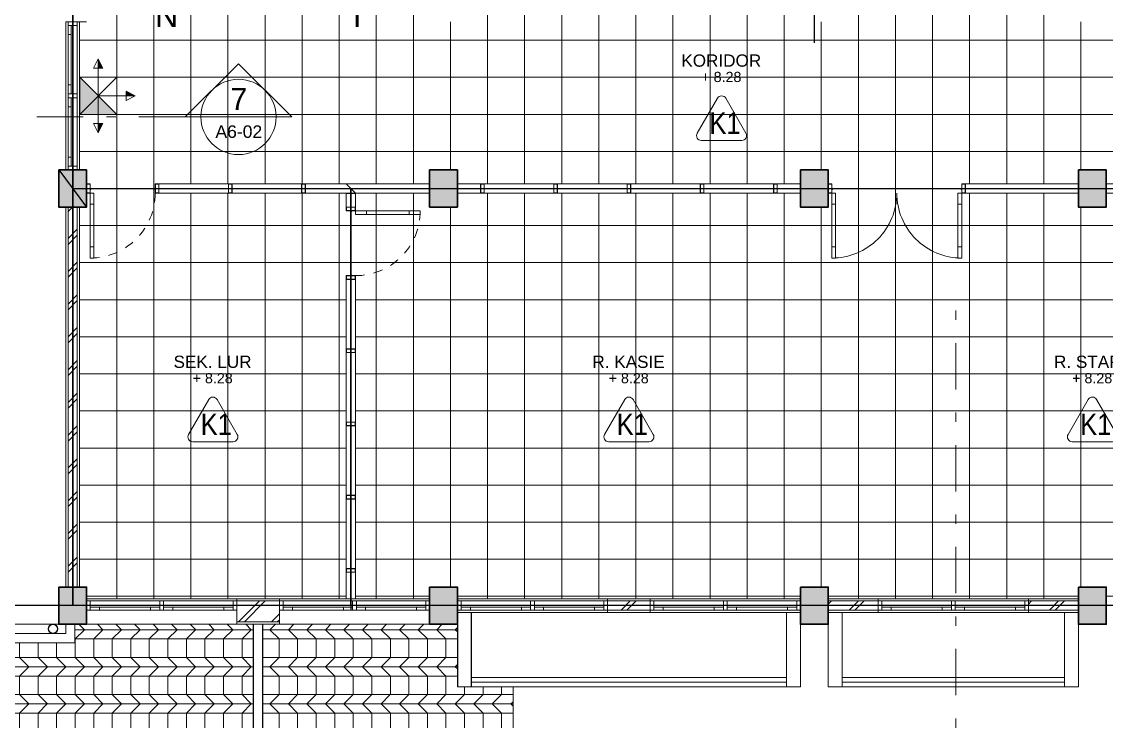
# Model space of a CAD drawing. Header units: millimetres. Extents: x -11 to 1625, y -267 to 180.
# Drawn here: x 1009.92 to 1021.62, y 72.94 to 80.48 of the extents above; entities that cross this region are included whole.
import ezdxf
from ezdxf.enums import TextEntityAlignment as Align

# ---------------------------------------------------------------- set-up
doc = ezdxf.new("R2010")
doc.units = ezdxf.units.MM
doc.linetypes.add('DASHDOT', pattern=[1, 0.5, -0.25, 0, -0.25])
doc.linetypes.add('HIDDEN', pattern=[0.375, 0.25, -0.125])
for name, color, linetype, lineweight in [('ars', 11, 'Continuous', 5), ('dinding', 5, 'Continuous', 15), ('keramik', 73, 'Continuous', 5), ('KOLOM', 1, 'Continuous', 30), ('kus', 63, 'Continuous', 15), ('lan', 7, 'Continuous', 15), ('not', 7, 'Continuous', 20), ('PARTISI', 190, 'Continuous', 9), ('SANITAIR', 4, 'Continuous', 5), ('sol kol', 8, 'Continuous', 0), ('START POINT', 8, 'Continuous', 9), ('TEXT KETERANGAN', 7, 'Continuous', 9)]:
    doc.layers.add(name, color=color, linetype=linetype, lineweight=lineweight)
doc.styles.add('ISO', font='arial.ttf', dxfattribs={"width": 0.85})
doc.styles.add('S', font='SIMPLEX', dxfattribs={"width": 1.1})
doc.styles.get("Standard").update_dxf_attribs({"font": 'ARIALUNI.TTF'})

# ---------------------------------------------------------------- blocks, each defined once
blk = doc.blocks.new('K1')
at = {"layer": 'KOLOM'}
blk.add_lwpolyline([(0.2, 0.15), (-0.2, 0.15), (-0.2, -0.15), (0.2, -0.15), (0.2, 0.15)], dxfattribs=at)
blk = doc.blocks.new('P 70')
at = {"linetype": 'HIDDEN', "ltscale": 0.3}
blk.add_lwpolyline([(-0.74, 0.1, -0.414214), (-0.04, 0.8, -1.303225)], format="xyb", dxfattribs=at)
for points in [[(-0.04, 0.8), (-0.08, 0.8), (-0.08, 0.68), (-0.04, 0.68)], [(-0.04, 0.68), (-0.08, 0.68), (-0.08, 0.22), (-0.04, 0.22)], [(-0.04, 0.1), (-0.08, 0.1), (-0.08, 0.22), (-0.04, 0.22)], [(-0.735, 0.06), (-0.74, 0.06), (-0.74, 0.061), (-0.74, 0.1), (-0.78, 0.1), (-0.78, 0), (-0.74, 0), (-0.74, 0.056), (-0.735, 0.058)], [(-0.742, 0.002), (-0.778, 0.002), (-0.778, 0.098), (-0.742, 0.098)], [(-0.045, 0.06), (-0.04, 0.06), (-0.04, 0.061), (-0.04, 0.1), (0, 0.1), (0, 0), (-0.04, 0), (-0.04, 0.056), (-0.045, 0.058)], [(-0.038, 0.002), (-0.002, 0.002), (-0.002, 0.098), (-0.038, 0.098)]]:
    blk.add_lwpolyline(points, close=True)
blk = doc.blocks.new('D3')
at = {"layer": 'ars'}
h = blk.add_hatch(dxfattribs=at)
h.set_pattern_fill('TEMBOK', color=256, scale=0.25)
h.set_pattern_definition([(45, (-0.5, 2.725), (-0.176777, 0.176777), []), (45, (-0.4375, 2.725), (-0.176777, 0.176777), [])])
h.paths.add_polyline_path([(-1.95, 3), (-1.95, 7.1), (-2.05, 7.1), (-2.05, 3)])
h = blk.add_hatch(dxfattribs=at)
h.set_pattern_fill('TEMBOK', color=256, scale=0.25)
h.set_pattern_definition([(45, (-4.51, 1.225), (-0.176777, 0.176777), []), (45, (-4.4475, 1.225), (-0.176777, 0.176777), [])])
h.paths.add_polyline_path([(0.23, 2.85), (-0.23, 2.85), (-0.23, 2.625), (0.23, 2.625)])
h = blk.add_hatch(dxfattribs=at)
h.set_pattern_fill('TEMBOK', color=256, scale=0.25)
h.set_pattern_definition([(45, (-0.51, 1.225), (-0.176777, 0.176777), []), (45, (-0.4475, 1.225), (-0.176777, 0.176777), [])])
h.paths.add_polyline_path([(4.23, 2.85), (3.77, 2.85), (3.77, 2.75), (4.23, 2.75)])
h = blk.add_hatch(dxfattribs=at)
h.set_pattern_fill('TEMBOK', color=256, scale=0.25)
h.set_pattern_definition([(45, (1.95, 1.225), (-0.176777, 0.176777), []), (45, (2.0125, 1.225), (-0.176777, 0.176777), [])])
h.paths.add_polyline_path([(6.69, 2.85), (6.15, 2.85), (6.15, 2.75), (6.69, 2.75)])
h = blk.add_hatch(dxfattribs=at)
h.set_pattern_fill('TEMBOK', color=256, scale=0.25)
h.set_pattern_definition([(45, (4.11, 1.225), (-0.176777, 0.176777), []), (45, (4.1725, 1.225), (-0.176777, 0.176777), [])])
h.paths.add_polyline_path([(8.85, 2.85), (8.31, 2.85), (8.31, 2.75), (8.85, 2.75)])
h = blk.add_hatch(dxfattribs=at)
h.set_pattern_fill('PLENTONG', color=256, scale=0.1, angle=270)
h.set_pattern_definition([(0, (-0.5, 2.825), (1e-16, 0.4), []), (0, (-0.5, 2.725), (1e-16, 0.4), []), (0, (-0.5, 2.625), (1e-16, 0.4), []), (315, (-0.5, 2.825), (0.2, -5e-17), [0.141421, -0.424264]), (45, (-0.5, 2.625), (-0.2, 5e-17), [0.141421, -0.424264]), (270, (-0.5, 2.625), (0.2, -4e-17), [0.2, -0.2])])
h.paths.add_polyline_path([(-0.05, 2.6), (-1.975, 2.6), (-1.975, 2.4), (-2.75, 2.4), (-2.75, 0), (-0.05, 0)])
h = blk.add_hatch(dxfattribs=at)
h.set_pattern_fill('PLENTONG', color=256, scale=0.1, angle=90)
h.set_pattern_definition([(180, (-0.5, 2.625), (-5e-17, -0.4), []), (180, (-0.5, 2.725), (-5e-17, -0.4), []), (180, (-0.5, 2.825), (-5e-17, -0.4), []), (135, (-0.5, 2.625), (-0.2, 2e-17), [0.141421, -0.424264]), (225, (-0.5, 2.825), (0.2, -2e-17), [0.141421, -0.424264]), (90, (-0.5, 2.825), (-0.2, 1e-17), [0.2, -0.2])])
h.paths.add_polyline_path([(2.15, 2.6), (0.05, 2.6), (0.05, 0), (2.75, 0), (2.75, 1.925), (2.15, 1.925)])
at = {"layer": 'sol kol'}
for points in [[(-2.15, 7.5), (-2.15, 7.1), (-1.85, 7.1), (-1.85, 7.5)], [(1.85, 7.5), (1.85, 7.1), (2.15, 7.1), (2.15, 7.5)], [(5.85, 7.5), (5.85, 7.1), (6.15, 7.1), (6.15, 7.5)], [(8.85, 7.5), (8.85, 7.1), (9.15, 7.1), (9.15, 7.5)], [(-2.15, 3), (-2.15, 2.6), (-1.85, 2.6), (-1.85, 3)], [(1.85, 3), (1.85, 2.6), (2.15, 2.6), (2.15, 3)], [(5.85, 3), (5.85, 2.6), (6.15, 2.6), (6.15, 3)], [(8.85, 3), (8.85, 2.6), (9.15, 2.6), (9.15, 3)]]:
    blk.add_hatch(color=256, dxfattribs=at).paths.add_polyline_path(points)
for p, q in [((2.3, 2.725), (2.3, 1.925)), ((-0.05, 0), (-0.05, 2.6)), ((0.05, 0), (0.05, 2.6)), ((2.15, 2.6), (2.15, 1.925))]:
    blk.add_line(p, q)
blk.add_lwpolyline([(-11, 13.8), (-2, 13.8), (-2, 2.8), (-11, 2.8)], close=True)
blk.add_circle((-2.212, 2.55), 0.05)
at = {"layer": 'ars'}
for points in [[(-1.95, 3), (-1.95, 7.1), (-2.05, 7.1), (-2.05, 3)], [(0.23, 2.85), (-0.23, 2.85), (-0.23, 2.625), (0.23, 2.625)], [(4.23, 2.85), (3.77, 2.85), (3.77, 2.75), (4.23, 2.75)], [(6.69, 2.85), (6.15, 2.85), (6.15, 2.75), (6.69, 2.75)], [(8.85, 2.85), (8.31, 2.85), (8.31, 2.75), (8.85, 2.75)]]:
    blk.add_lwpolyline(points, close=True, dxfattribs=at)
for points in [[(5.7, 2.025), (2.3, 2.025)], [(8.7, 2.025), (6.3, 2.025)], [(5.7, 1.975), (2.3, 1.975)], [(8.7, 1.975), (6.3, 1.975)]]:
    blk.add_lwpolyline(points, dxfattribs=at)
at = {"layer": 'Defpoints'}
for points in [[(2, 9.3), (2, 13.8), (-2, 13.8), (-2, 7.3), (12, 7.3), (12, 9.3), (2, 9.3)], [(6, 9.5), (6, 8.871)], [(-2.15, 7.5), (-1.85, 7.1)], [(0.95, 7.25), (1.05, 7.25), (0.95, 7.35)], [(1, 2.875), (1, 2.75)]]:
    blk.add_lwpolyline(points, dxfattribs=at)
for points in [[(-2, 13.8), (12, 13.8), (12, 2.8), (-2, 2.8)], [(1, 2.8), (-2, 2.8), (-2, 7.3), (1, 7.3)], [(12, 2.8), (1, 2.8), (1, 7.3), (12, 7.3)]]:
    blk.add_lwpolyline(points, close=True, dxfattribs=at)
at = {"layer": 'dinding'}
for p, q in [((-2.075, 2.6), (-2.075, 2.5)), ((-1.975, 2.6), (-1.975, 2.4)), ((-2.075, 2.5), (-11.3, 2.5)), ((-1.975, 2.4), (-11.4, 2.4))]:
    blk.add_line(p, q, dxfattribs=at)
for points in [[(-1.925, 3), (-1.925, 7.1), (-2.075, 7.1), (-2.075, 3)], [(0.23, 2.875), (-0.23, 2.875), (-0.23, 2.6), (0.23, 2.6)], [(4.23, 2.875), (3.77, 2.875), (3.77, 2.725), (4.23, 2.725)], [(6.69, 2.875), (6.15, 2.875), (6.15, 2.725), (6.69, 2.725)], [(8.85, 2.875), (8.31, 2.875), (8.31, 2.725), (8.85, 2.725)]]:
    blk.add_lwpolyline(points, close=True, dxfattribs=at)
at = {"layer": 'kus'}
for p, q in [((-2.05, 8.32), (-2.05, 9.06)), ((-2.015, 8.32), (-2.015, 9.06)), ((-1.95, 8.32), (-1.95, 9.06)), ((-2.015, 8.96), (-2.05, 8.96)), ((-2.015, 8.42), (-2.05, 8.42)), ((-2.05, 7.54), (-2.05, 8.28)), ((-2.015, 7.54), (-2.015, 8.28)), ((-1.95, 7.54), (-1.95, 8.28)), ((-2.015, 8.18), (-2.05, 8.18)), ((-2.015, 7.64), (-2.05, 7.64)), ((-1.07, 7.35), (-0.32, 7.35)), ((-0.28, 7.35), (0.47, 7.35)), ((2.44, 7.35), (3.19, 7.35)), ((3.23, 7.35), (3.98, 7.35)), ((4.02, 7.35), (4.77, 7.35)), ((4.81, 7.35), (5.56, 7.35)), ((-1.07, 7.25), (-0.32, 7.25)), ((-0.28, 7.25), (0.47, 7.25)), ((2.44, 7.25), (3.19, 7.25)), ((3.23, 7.25), (3.98, 7.25)), ((4.02, 7.25), (4.77, 7.25)), ((4.81, 7.25), (5.56, 7.25)), ((0.95, 6.32), (0.95, 5.57)), ((1.05, 6.32), (1.05, 5.57)), ((0.95, 5.53), (0.95, 4.78)), ((1.05, 5.53), (1.05, 4.78)), ((0.95, 4.74), (0.95, 3.99)), ((1.05, 4.74), (1.05, 3.99)), ((0.95, 3.95), (0.95, 3.2)), ((1.05, 3.95), (1.05, 3.2)), ((-1.06, 2.85), (-1.81, 2.85)), ((-0.27, 2.85), (-1.02, 2.85)), ((0.27, 2.85), (1.02, 2.85)), ((1.06, 2.85), (1.81, 2.85)), ((2.94, 2.85), (2.19, 2.85)), ((3.73, 2.85), (2.98, 2.85)), ((4.27, 2.85), (5.02, 2.85)), ((5.06, 2.85), (5.81, 2.85)), ((6.73, 2.85), (7.48, 2.85)), ((7.52, 2.85), (8.27, 2.85)), ((-1.06, 2.785), (-1.81, 2.785)), ((-1.06, 2.75), (-1.81, 2.75)), ((-1.71, 2.785), (-1.71, 2.75)), ((-1.16, 2.785), (-1.16, 2.75)), ((-0.27, 2.785), (-1.02, 2.785)), ((-0.27, 2.75), (-1.02, 2.75)), ((-0.92, 2.785), (-0.92, 2.75)), ((-0.37, 2.785), (-0.37, 2.75)), ((0.27, 2.785), (1.02, 2.785)), ((0.27, 2.75), (1.02, 2.75)), ((0.37, 2.785), (0.37, 2.75)), ((0.92, 2.785), (0.92, 2.75)), ((1.06, 2.785), (1.81, 2.785)), ((1.06, 2.75), (1.81, 2.75)), ((1.16, 2.785), (1.16, 2.75)), ((1.71, 2.785), (1.71, 2.75)), ((2.94, 2.785), (2.19, 2.785)), ((2.94, 2.75), (2.19, 2.75)), ((2.29, 2.785), (2.29, 2.75)), ((2.84, 2.785), (2.84, 2.75)), ((3.73, 2.785), (2.98, 2.785)), ((3.73, 2.75), (2.98, 2.75)), ((3.08, 2.785), (3.08, 2.75)), ((3.63, 2.785), (3.63, 2.75)), ((4.27, 2.785), (5.02, 2.785)), ((4.27, 2.75), (5.02, 2.75)), ((4.37, 2.785), (4.37, 2.75)), ((4.92, 2.785), (4.92, 2.75)), ((5.06, 2.785), (5.81, 2.785)), ((5.06, 2.75), (5.81, 2.75)), ((5.16, 2.785), (5.16, 2.75)), ((5.71, 2.785), (5.71, 2.75)), ((6.73, 2.785), (7.48, 2.785)), ((6.73, 2.75), (7.48, 2.75)), ((6.83, 2.785), (6.83, 2.75)), ((7.38, 2.785), (7.38, 2.75)), ((7.52, 2.785), (8.27, 2.785)), ((7.52, 2.75), (8.27, 2.75)), ((7.62, 2.785), (7.62, 2.75)), ((8.17, 2.785), (8.17, 2.75))]:
    blk.add_line(p, q, dxfattribs=at)
at = {"layer": 'kus', "linetype": 'HIDDEN'}
for p, q in [((-1.07, 7.3), (-0.32, 7.3)), ((-0.28, 7.3), (0.47, 7.3)), ((2.44, 7.3), (3.19, 7.3)), ((3.23, 7.3), (3.98, 7.3)), ((4.02, 7.3), (4.77, 7.3)), ((4.81, 7.3), (5.56, 7.3)), ((1, 6.32), (1, 5.57)), ((1, 5.53), (1, 4.78)), ((1, 4.74), (1, 3.99)), ((1, 3.95), (1, 3.2))]:
    blk.add_line(p, q, dxfattribs=at)
at = {"layer": 'kus'}
for points in [[(-2.05, 9.06), (-2.05, 9.1), (-1.95, 9.1), (-1.95, 9.06)], [(-2.05, 8.28), (-2.05, 8.32), (-1.95, 8.32), (-1.95, 8.28)], [(-2.05, 7.5), (-2.05, 7.54), (-1.95, 7.54), (-1.95, 7.5)], [(-0.28, 7.25), (-0.32, 7.25), (-0.32, 7.35), (-0.28, 7.35)], [(-0.282, 7.252), (-0.318, 7.252), (-0.318, 7.348), (-0.282, 7.348)], [(0.51, 7.25), (0.47, 7.25), (0.47, 7.35), (0.51, 7.35)], [(0.508, 7.252), (0.472, 7.252), (0.472, 7.348), (0.508, 7.348)], [(2.44, 7.25), (2.4, 7.25), (2.4, 7.35), (2.44, 7.35)], [(2.438, 7.252), (2.402, 7.252), (2.402, 7.348), (2.438, 7.348)], [(3.23, 7.25), (3.19, 7.25), (3.19, 7.35), (3.23, 7.35)], [(3.228, 7.252), (3.192, 7.252), (3.192, 7.348), (3.228, 7.348)], [(4.02, 7.25), (3.98, 7.25), (3.98, 7.35), (4.02, 7.35)], [(4.018, 7.252), (3.982, 7.252), (3.982, 7.348), (4.018, 7.348)], [(4.81, 7.25), (4.77, 7.25), (4.77, 7.35), (4.81, 7.35)], [(4.808, 7.252), (4.772, 7.252), (4.772, 7.348), (4.808, 7.348)], [(5.6, 7.25), (5.56, 7.25), (5.56, 7.35), (5.6, 7.35)], [(5.598, 7.252), (5.562, 7.252), (5.562, 7.348), (5.598, 7.348)], [(6.195, 7.29), (6.19, 7.29), (6.19, 7.289), (6.19, 7.25), (6.15, 7.25), (6.15, 7.35), (6.19, 7.35), (6.19, 7.294), (6.195, 7.292)], [(6.188, 7.348), (6.152, 7.348), (6.152, 7.252), (6.188, 7.252)], [(7.585, 7.29), (7.59, 7.29), (7.59, 7.289), (7.59, 7.25), (7.63, 7.25), (7.63, 7.35), (7.59, 7.35), (7.59, 7.294), (7.585, 7.292)], [(7.592, 7.348), (7.628, 7.348), (7.628, 7.252), (7.592, 7.252)], [(6.19, 7.25), (6.23, 7.25), (6.23, 7.13), (6.19, 7.13)], [(7.59, 7.25), (7.55, 7.25), (7.55, 7.13), (7.59, 7.13)], [(6.19, 6.67), (6.23, 6.67), (6.23, 7.13), (6.19, 7.13)], [(7.59, 6.67), (7.55, 6.67), (7.55, 7.13), (7.59, 7.13)], [(6.19, 6.55), (6.23, 6.55), (6.23, 6.67), (6.19, 6.67)], [(7.59, 6.55), (7.55, 6.55), (7.55, 6.67), (7.59, 6.67)], [(0.95, 5.53), (0.95, 5.57), (1.05, 5.57), (1.05, 5.53)], [(0.952, 5.532), (0.952, 5.568), (1.048, 5.568), (1.048, 5.532)], [(0.95, 4.74), (0.95, 4.78), (1.05, 4.78), (1.05, 4.74)], [(0.952, 4.742), (0.952, 4.778), (1.048, 4.778), (1.048, 4.742)], [(0.95, 3.95), (0.95, 3.99), (1.05, 3.99), (1.05, 3.95)], [(0.952, 3.952), (0.952, 3.988), (1.048, 3.988), (1.048, 3.952)], [(0.95, 3.16), (0.95, 3.2), (1.05, 3.2), (1.05, 3.16)], [(0.952, 3.162), (0.952, 3.198), (1.048, 3.198), (1.048, 3.162)], [(-1.81, 2.75), (-1.85, 2.75), (-1.85, 2.85), (-1.81, 2.85)], [(-1.02, 2.75), (-1.06, 2.75), (-1.06, 2.85), (-1.02, 2.85)], [(-0.23, 2.75), (-0.27, 2.75), (-0.27, 2.85), (-0.23, 2.85)], [(0.23, 2.75), (0.27, 2.75), (0.27, 2.85), (0.23, 2.85)], [(1.02, 2.75), (1.06, 2.75), (1.06, 2.85), (1.02, 2.85)], [(1.81, 2.75), (1.85, 2.75), (1.85, 2.85), (1.81, 2.85)], [(2.19, 2.75), (2.15, 2.75), (2.15, 2.85), (2.19, 2.85)], [(2.98, 2.75), (2.94, 2.75), (2.94, 2.85), (2.98, 2.85)], [(3.77, 2.75), (3.73, 2.75), (3.73, 2.85), (3.77, 2.85)], [(4.23, 2.75), (4.27, 2.75), (4.27, 2.85), (4.23, 2.85)], [(5.02, 2.75), (5.06, 2.75), (5.06, 2.85), (5.02, 2.85)], [(5.81, 2.75), (5.85, 2.75), (5.85, 2.85), (5.81, 2.85)], [(6.69, 2.75), (6.73, 2.75), (6.73, 2.85), (6.69, 2.85)], [(7.48, 2.75), (7.52, 2.75), (7.52, 2.85), (7.48, 2.85)], [(8.27, 2.75), (8.31, 2.75), (8.31, 2.85), (8.27, 2.85)]]:
    blk.add_lwpolyline(points, close=True, dxfattribs=at)
for points in [[(6.89, 7.25, -0.414214), (6.19, 6.55, -1.303225)], [(6.89, 7.25, 0.414214), (7.59, 6.55, 1.303225)]]:
    blk.add_lwpolyline(points, format="xyb", dxfattribs=at)
at = {"layer": 'lan'}
for p, q in [((5.7, 2.725), (5.7, 1.925)), ((6.3, 2.725), (6.3, 1.925)), ((8.7, 2.725), (8.7, 1.925)), ((5.85, 2.6), (5.85, 1.925)), ((6.15, 2.6), (6.15, 1.925)), ((8.85, 2.6), (8.85, 1.925)), ((2.75, 1.925), (2.75, 0))]:
    blk.add_line(p, q, dxfattribs=at)
for points in [[(-2.075, 7.5), (-2.075, 9.1), (-1.925, 9.1), (-1.925, 7.5)], [(-0.23, 2.6), (-1.85, 2.6), (-1.85, 2.875), (-0.23, 2.875)], [(0.23, 2.6), (1.85, 2.6), (1.85, 2.875), (0.23, 2.875)], [(3.77, 2.725), (2.15, 2.725), (2.15, 2.875), (3.77, 2.875)], [(4.23, 2.725), (5.85, 2.725), (5.85, 2.875), (4.23, 2.875)], [(6.69, 2.725), (8.31, 2.725), (8.31, 2.875), (6.69, 2.875)]]:
    blk.add_lwpolyline(points, close=True, dxfattribs=at)
for points in [[(5.85, 1.925), (2.15, 1.925)], [(8.85, 1.925), (6.15, 1.925)]]:
    blk.add_lwpolyline(points, dxfattribs=at)
at = {"layer": 'PARTISI'}
blk.add_lwpolyline([(-1.07, 7.35), (1.85, 7.35), (1.85, 7.25), (1.05, 7.25), (1.05, 7.1), (0.95, 7.1), (0.95, 7.25), (0.51, 7.25), (0.51, 7.35)], dxfattribs=at)
for points in [[(2.15, 7.35), (2.4, 7.35), (2.4, 7.25), (2.15, 7.25)], [(5.6, 7.35), (5.85, 7.35), (5.85, 7.25), (5.6, 7.25)], [(7.63, 7.35), (8.85, 7.35), (8.85, 7.25), (7.63, 7.25)], [(9.15, 7.35), (9.295, 7.35), (9.295, 7.25), (9.15, 7.25)], [(0.95, 3.16), (0.95, 2.875), (1.05, 2.875), (1.05, 3.16)]]:
    blk.add_lwpolyline(points, close=True, dxfattribs=at)
at = {"layer": 'SANITAIR'}
blk.add_lwpolyline([(-2, 2.6), (-11.2, 2.6), (-11.2, 14), (-2, 14)], dxfattribs=at)
at = {"layer": 'KOLOM', "rotation": 90}
for p in [(-2, 7.3), (2, 7.3), (6, 7.3), (9, 7.3), (-2, 2.8), (2, 2.8), (6, 2.8), (9, 2.8)]:
    blk.add_blockref('K1', p, dxfattribs=at)
at = {"layer": 'kus', "linetype": 'HIDDEN', "rotation": 180}
blk.add_blockref('P 70', (-1.85, 7.35), dxfattribs=at)
at = {"layer": 'kus', "linetype": 'HIDDEN', "xscale": -1, "rotation": 270.0000000000001}
blk.add_blockref('P 70', (0.95, 7.1), dxfattribs=at)
blk = doc.blocks.new('STARTGO')
at = {"layer": 'START POINT'}
for points in [[(282.675, 121.456), (282.725, 121.456), (282.725, 121.556)], [(282.425, 121.206), (282.425, 121.156), (282.325, 121.156)], [(283.025, 121.206), (283.025, 121.156), (283.125, 121.156)]]:
    blk.add_hatch(color=256, dxfattribs=at).paths.add_polyline_path(points)
h = blk.add_hatch(color=256, dxfattribs=at)
h.paths.add_polyline_path([(282.925, 120.956), (282.725, 121.156), (282.525, 120.956)])
h.paths.add_polyline_path([(282.925, 121.356), (282.725, 121.156), (282.925, 120.956)])
for p, q in [((282.725, 121.156), (282.725, 121.556)), ((282.925, 120.956), (282.525, 121.356)), ((282.525, 120.956), (282.925, 121.356)), ((282.725, 121.156), (282.325, 121.156)), ((282.725, 121.156), (283.125, 121.156))]:
    blk.add_line(p, q, dxfattribs=at)
for points in [[(282.775, 121.456), (282.675, 121.456), (282.725, 121.556), (282.775, 121.456)], [(282.425, 121.106), (282.425, 121.206), (282.325, 121.156), (282.425, 121.106)], [(283.025, 121.106), (283.025, 121.206), (283.125, 121.156), (283.025, 121.106)]]:
    blk.add_lwpolyline(points, dxfattribs=at)
blk.add_lwpolyline([(282.925, 120.956), (282.525, 120.956), (282.525, 121.356), (282.925, 121.356)], close=True, dxfattribs=at)
blk = doc.blocks.new('NOTASI RUANG')
at = {"layer": 'not'}
for height, p in [(0.26, (-0.011, 0.3)), (0.175, (-0.009, -0.017))]:
    blk.add_attdef('RUANG', text='', height=height, dxfattribs=at).set_placement(p, align=Align.MIDDLE_CENTER)
blk = doc.blocks.new('KR1')
at = {"layer": 'TEXT KETERANGAN', "color": 2}
blk.add_lwpolyline([(-0.087, 0.873), (-0.504, 0.15, 0.57735), (-0.418, 0), (0.418, 0, 0.57735), (0.504, 0.15), (0.087, 0.873, 0.57735)], format="xyb", close=True, dxfattribs=at)
at = {"layer": 'TEXT KETERANGAN', "color": 6, "style": 'ISO', "width": 0.85}
blk.add_text('K1', height=0.444, dxfattribs=at).set_placement((-0.252, 0.137))
blk = doc.blocks.new('Npa')
for p, q in [((-0.849, 0), (0, 0.849)), ((0.849, 0), (0, 0.849)), ((0.849, 0), (-0.849, 0))]:
    blk.add_line(p, q)
blk.add_circle((0, 0), 0.6)
at = {"color": 5, "style": 'S', "width": 0.75, "flags": 4}
blk.add_attdef('NO', text='', height=0.3, dxfattribs=at).set_placement((0.005, 0.113), align=Align.CENTER)
at = {"style": 'S', "width": 0.75, "flags": 4}
blk.add_attdef('NOLBR', text='', height=0.2, dxfattribs=at).set_placement((0.005, -0.334), align=Align.CENTER)

msp = doc.modelspace()

# ---------------------------------------------------------------- hatches: boundary and pattern name
at = {"layer": 'keramik'}
h = msp.add_hatch(dxfattribs=at)
h.set_pattern_fill('_USER', color=256, scale=0.4, style=0, double=1, pattern_type=0)
h.set_pattern_definition([(0, (1010.94856, 105.88503), (0, 0.4), []), (90, (1010.94856, 105.88503), (-0.4, 2e-17), [])])
h.paths.add_polyline_path([(1018.6235618, 78.884799), (1018.6235618, 78.734799), (1018.6635618, 78.734799), (1018.6635618, 78.678305), (1018.6684501, 78.6765462), (1018.6684501, 78.674799), (1018.6635618, 78.674799), (1018.6635618, 78.634799), (1018.6235618, 78.634799), (1018.6235618, 78.484799), (1018.3235618, 78.484799), (1018.3235618, 78.634799), (1014.6235618, 78.634799), (1014.6235618, 78.484799), (1014.3235618, 78.484799), (1014.3235618, 78.634799), (1013.5235618, 78.634799), (1013.5235618, 78.444799), (1013.4835618, 78.444799), (1013.4835618, 78.4399107), (1013.4818146, 78.4399107), (1013.4800558, 78.444799), (1013.4235618, 78.444799), (1013.4235618, 78.634799), (1011.3635618, 78.634799), (1011.3635618, 78.674799), (1011.3586735, 78.674799), (1011.3586735, 78.6765462), (1011.3635618, 78.678305), (1011.3635618, 78.734799), (1014.3235618, 78.734799), (1014.3235618, 78.884799), (1014.6235618, 78.884799), (1014.6235618, 78.734799), (1018.3235618, 78.734799), (1018.3235618, 78.884799)], flags=16)
edge = h.paths.add_edge_path()
edge.add_line((1010.5485618, 78.884799), (1010.5485618, 80.484799))
edge.add_line((1010.5485618, 80.484799), (1010.6235618, 80.484799))
edge.add_line((1010.6235618, 80.484799), (1010.6235618, 80.884799))
edge.add_line((1010.6235618, 80.884799), (1012.2985618, 80.884799))
edge.add_line((1012.2985618, 80.884799), (1012.2985618, 80.784799))
edge.add_line((1012.2985618, 80.784799), (1012.6485618, 80.784799))
edge.add_line((1012.6485618, 80.784799), (1012.6485618, 80.884799))
edge.add_line((1012.6485618, 80.884799), (1014.3235618, 80.884799))
edge.add_line((1014.3235618, 80.884799), (1014.3235618, 80.484799))
edge.add_line((1014.3235618, 80.484799), (1014.6235618, 80.484799))
edge.add_line((1014.6235618, 80.484799), (1014.6235618, 80.609799))
edge.add_line((1014.6235618, 80.609799), (1015.2185618, 80.609799))
edge.add_line((1015.2185618, 80.609799), (1015.2185618, 80.634799))
edge.add_line((1015.2185618, 80.634799), (1015.2585618, 80.634799))
edge.add_line((1015.2585618, 80.634799), (1015.2585618, 80.6912929))
edge.add_line((1015.2585618, 80.6912929), (1015.2634501, 80.6930517))
edge.add_line((1015.2634501, 80.6930517), (1015.2634501, 80.694799))
edge.add_line((1015.2634501, 80.694799), (1015.2585618, 80.694799))
edge.add_line((1015.2585618, 80.694799), (1015.2585618, 80.734799))
edge.add_line((1015.2585618, 80.734799), (1015.2185618, 80.734799))
edge.add_line((1015.2185618, 80.734799), (1015.2185618, 80.759799))
edge.add_line((1015.2185618, 80.759799), (1015.9985618, 80.759799))
edge.add_line((1015.9985618, 80.759799), (1015.9985618, 80.734799))
edge.add_line((1015.9985618, 80.734799), (1015.9585618, 80.734799))
edge.add_line((1015.9585618, 80.734799), (1015.9585618, 80.694799))
edge.add_line((1015.9585618, 80.694799), (1015.9536735, 80.694799))
edge.add_line((1015.9536735, 80.694799), (1015.9536735, 80.6930517))
edge.add_line((1015.9536735, 80.6930517), (1015.9585618, 80.6912929))
edge.add_line((1015.9585618, 80.6912929), (1015.9585618, 80.634799))
edge.add_line((1015.9585618, 80.634799), (1015.9985618, 80.634799))
edge.add_line((1015.9985618, 80.634799), (1015.9985618, 80.609799))
edge.add_line((1015.9985618, 80.609799), (1017.1485618, 80.609799))
edge.add_line((1017.1485618, 80.609799), (1017.1485618, 80.634799))
edge.add_line((1017.1485618, 80.634799), (1017.1885618, 80.634799))
edge.add_line((1017.1885618, 80.634799), (1017.1885618, 80.6912929))
edge.add_line((1017.1885618, 80.6912929), (1017.1934501, 80.6930517))
edge.add_line((1017.1934501, 80.6930517), (1017.1934501, 80.694799))
edge.add_line((1017.1934501, 80.694799), (1017.1885618, 80.694799))
edge.add_line((1017.1885618, 80.694799), (1017.1885618, 80.734799))
edge.add_line((1017.1885618, 80.734799), (1017.1485618, 80.734799))
edge.add_line((1017.1485618, 80.734799), (1017.1485618, 80.759799))
edge.add_line((1017.1485618, 80.759799), (1017.9285618, 80.759799))
edge.add_line((1017.9285618, 80.759799), (1017.9285618, 80.734799))
edge.add_line((1017.9285618, 80.734799), (1017.8885618, 80.734799))
edge.add_line((1017.8885618, 80.734799), (1017.8885618, 80.694799))
edge.add_line((1017.8885618, 80.694799), (1017.8836735, 80.694799))
edge.add_line((1017.8836735, 80.694799), (1017.8836735, 80.6930517))
edge.add_line((1017.8836735, 80.6930517), (1017.8885618, 80.6912929))
edge.add_line((1017.8885618, 80.6912929), (1017.8885618, 80.634799))
edge.add_line((1017.8885618, 80.634799), (1017.9285618, 80.634799))
edge.add_line((1017.9285618, 80.634799), (1017.9285618, 80.609799))
edge.add_line((1017.9285618, 80.609799), (1018.3235618, 80.609799))
edge.add_line((1018.3235618, 80.609799), (1018.3235618, 80.484799))
edge.add_line((1018.3235618, 80.484799), (1018.6235618, 80.484799))
edge.add_line((1018.6235618, 80.484799), (1018.6235618, 80.609799))
edge.add_line((1018.6235618, 80.609799), (1019.3985618, 80.609799))
edge.add_line((1019.3985618, 80.609799), (1019.3985618, 80.759799))
edge.add_line((1019.3985618, 80.759799), (1020.3985618, 80.759799))
edge.add_line((1020.3985618, 80.759799), (1020.3985618, 80.609799))
edge.add_line((1020.3985618, 80.609799), (1021.3235618, 80.609799))
edge.add_line((1021.3235618, 80.609799), (1021.3235618, 80.484799))
edge.add_line((1021.3235618, 80.484799), (1021.6235618, 80.484799))
edge.add_line((1021.6235618, 80.484799), (1021.6235618, 80.609799))
edge.add_line((1021.6235618, 80.609799), (1024.3235618, 80.609799))
edge.add_line((1024.3235618, 80.609799), (1024.3235618, 80.484799))
edge.add_line((1024.3235618, 80.484799), (1024.3985618, 80.484799))
edge.add_line((1024.3985618, 80.484799), (1024.3985618, 78.884799))
edge.add_line((1024.3985618, 78.884799), (1024.3235618, 78.884799))
edge.add_line((1024.3235618, 78.884799), (1024.3235618, 78.734799))
edge.add_line((1024.3235618, 78.734799), (1021.6235618, 78.734799))
edge.add_line((1021.6235618, 78.734799), (1021.6235618, 78.884799))
edge.add_line((1021.6235618, 78.884799), (1021.3235618, 78.884799))
edge.add_line((1021.3235618, 78.884799), (1021.3235618, 78.734799))
edge.add_line((1021.3235618, 78.734799), (1020.0635618, 78.734799))
edge.add_line((1020.0635618, 78.734799), (1020.0635618, 78.678305))
edge.add_line((1020.0635618, 78.678305), (1020.0586735, 78.6765462))
edge.add_line((1020.0586735, 78.6765462), (1020.0586735, 78.674799))
edge.add_line((1020.0586735, 78.674799), (1020.0635618, 78.674799))
edge.add_line((1020.0635618, 78.674799), (1020.0635618, 78.634799))
edge.add_line((1020.0635618, 78.634799), (1021.3235618, 78.634799))
edge.add_line((1021.3235618, 78.634799), (1021.3235618, 78.484799))
edge.add_line((1021.3235618, 78.484799), (1021.6235618, 78.484799))
edge.add_line((1021.6235618, 78.484799), (1021.6235618, 78.634799))
edge.add_line((1021.6235618, 78.634799), (1024.3235618, 78.634799))
edge.add_line((1024.3235618, 78.634799), (1024.3235618, 78.484799))
edge.add_line((1024.3235618, 78.484799), (1024.3985618, 78.484799))
edge.add_line((1024.3985618, 78.484799), (1024.3985618, 74.384799))
edge.add_line((1024.3985618, 74.384799), (1024.3235618, 74.384799))
edge.add_line((1024.3235618, 74.384799), (1024.3235618, 74.259799))
edge.add_line((1024.3235618, 74.259799), (1021.6235618, 74.259799))
edge.add_line((1021.6235618, 74.259799), (1021.6235618, 74.384799))
edge.add_line((1021.6235618, 74.384799), (1021.3235618, 74.384799))
edge.add_line((1021.3235618, 74.384799), (1021.3235618, 74.259799))
edge.add_line((1021.3235618, 74.259799), (1018.6235618, 74.259799))
edge.add_line((1018.6235618, 74.259799), (1018.6235618, 74.384799))
edge.add_line((1018.6235618, 74.384799), (1018.3235618, 74.384799))
edge.add_line((1018.3235618, 74.384799), (1018.3235618, 74.259799))
edge.add_line((1018.3235618, 74.259799), (1014.6235618, 74.259799))
edge.add_line((1014.6235618, 74.259799), (1014.6235618, 74.384799))
edge.add_line((1014.6235618, 74.384799), (1014.3235618, 74.384799))
edge.add_line((1014.3235618, 74.384799), (1014.3235618, 74.259799))
edge.add_line((1014.3235618, 74.259799), (1013.5235618, 74.259799))
edge.add_line((1013.5235618, 74.259799), (1013.5235618, 77.744799))
edge.add_line((1013.5235618, 77.744799), (1013.4835618, 77.744799))
edge.add_line((1013.4835618, 77.744799), (1013.4835618, 77.7496873))
edge.add_line((1013.4835618, 77.7496873), (1013.4818146, 77.7496873))
edge.add_line((1013.4818146, 77.7496873), (1013.4800558, 77.744799))
edge.add_line((1013.4800558, 77.744799), (1013.4235618, 77.744799))
edge.add_line((1013.4235618, 77.744799), (1013.4235618, 74.259799))
edge.add_line((1013.4235618, 74.259799), (1010.6235618, 74.259799))
edge.add_line((1010.6235618, 74.259799), (1010.6235618, 74.384799))
edge.add_line((1010.6235618, 74.384799), (1010.5485618, 74.384799))
edge.add_line((1010.5485618, 74.384799), (1010.5485618, 78.484799))
edge.add_line((1010.5485618, 78.484799), (1010.6235618, 78.484799))
edge.add_line((1010.6235618, 78.484799), (1010.6235618, 78.634799))
edge.add_line((1010.6235618, 78.634799), (1010.6635618, 78.634799))
edge.add_line((1010.6635618, 78.634799), (1010.6635618, 78.674799))
edge.add_line((1010.6635618, 78.674799), (1010.6684501, 78.674799))
edge.add_line((1010.6684501, 78.674799), (1010.6684501, 78.6765462))
edge.add_line((1010.6684501, 78.6765462), (1010.6635618, 78.678305))
edge.add_line((1010.6635618, 78.678305), (1010.6635618, 78.734799))
edge.add_line((1010.6635618, 78.734799), (1010.6235618, 78.734799))
edge.add_line((1010.6235618, 78.734799), (1010.6235618, 78.884799))
edge.add_line((1010.6235618, 78.884799), (1010.5485618, 78.884799))
edge.add_line((1010.5485618, 78.884799), (1010.5485618, 80.484799))

# ---------------------------------------------------------------- linework, layer by layer
for points in [[(1010.5485618, 78.884799), (1010.5485618, 80.484799), (1010.6235618, 80.484799)], [(1021.6235618, 74.384799), (1021.3235618, 74.384799), (1021.3235618, 74.259799), (1018.6235618, 74.259799), (1018.6235618, 74.384799), (1018.3235618, 74.384799), (1018.3235618, 74.259799), (1014.6235618, 74.259799), (1014.6235618, 74.384799), (1014.3235618, 74.384799), (1014.3235618, 74.259799), (1013.5235618, 74.259799), (1013.5235618, 77.744799), (1013.4835618, 77.744799), (1013.4835618, 77.7496873), (1013.4818146, 77.7496873), (1013.4800558, 77.744799), (1013.4235618, 77.744799), (1013.4235618, 74.259799), (1010.6235618, 74.259799), (1010.6235618, 74.384799), (1010.5485618, 74.384799), (1010.5485618, 78.484799), (1010.6235618, 78.484799), (1010.6235618, 78.634799), (1010.6635618, 78.634799), (1010.6635618, 78.674799), (1010.6684501, 78.674799), (1010.6684501, 78.6765462), (1010.6635618, 78.678305), (1010.6635618, 78.734799), (1010.6235618, 78.734799), (1010.6235618, 78.884799), (1010.5485618, 78.884799), (1010.5485618, 80.484799)], [(1018.6235618, 78.884799), (1018.6235618, 78.734799), (1018.6635618, 78.734799), (1018.6635618, 78.678305), (1018.6684501, 78.6765462), (1018.6684501, 78.674799), (1018.6635618, 78.674799), (1018.6635618, 78.634799), (1018.6235618, 78.634799), (1018.6235618, 78.484799), (1018.3235618, 78.484799), (1018.3235618, 78.634799), (1014.6235618, 78.634799), (1014.6235618, 78.484799), (1014.3235618, 78.484799), (1014.3235618, 78.634799), (1013.5235618, 78.634799), (1013.5235618, 78.444799), (1013.4835618, 78.444799), (1013.4835618, 78.4399107), (1013.4818146, 78.4399107), (1013.4800558, 78.444799), (1013.4235618, 78.444799), (1013.4235618, 78.634799), (1011.3635618, 78.634799), (1011.3635618, 78.674799), (1011.3586735, 78.674799), (1011.3586735, 78.6765462), (1011.3635618, 78.678305), (1011.3635618, 78.734799), (1014.3235618, 78.734799), (1014.3235618, 78.884799), (1014.6235618, 78.884799), (1014.6235618, 78.734799), (1018.3235618, 78.734799), (1018.3235618, 78.884799), (1018.6235618, 78.884799)], [(1021.6235618, 78.884799), (1021.3235618, 78.884799), (1021.3235618, 78.734799), (1020.0635618, 78.734799), (1020.0635618, 78.678305), (1020.0586735, 78.6765462), (1020.0586735, 78.674799), (1020.0635618, 78.674799), (1020.0635618, 78.634799), (1021.3235618, 78.634799), (1021.3235618, 78.484799), (1021.6235618, 78.484799)]]:
    msp.add_lwpolyline(points, dxfattribs=at)
at = {"layer": 'not', "linetype": 'DASHDOT'}
for p, q in [((1011.6884393, 79.4572147), (1008.2420868, 79.4572147)), ((1020.0003062, 72.1177691), (1020.0003062, 77.5002235))]:
    msp.add_line(p, q, dxfattribs=at)

# ---------------------------------------------------------------- block references
msp.add_blockref('D3', (1012.4735618, 71.384799))
ref = msp.add_blockref('NOTASI RUANG', (1017.4761726, 79.8983379), dxfattribs=dict(xscale=0.5572442899154866, yscale=0.5572442899154866, zscale=0.5572442899154866))
ref.add_attrib('RUANG', '+ 8.28', dxfattribs={"layer": 'not', "height": 0.1101454}).set_placement((1017.4713421, 79.88872), align=Align.MIDDLE_CENTER)
ref.add_attrib('RUANG', 'KORIDOR', dxfattribs={"layer": 'not', "height": 0.13217448}).set_placement((1017.4699465, 80.0653927), align=Align.MIDDLE_CENTER)
ref = msp.add_blockref('NOTASI RUANG', (1011.9886726, 76.6483379), dxfattribs=dict(xscale=0.5572442899154866, yscale=0.5572442899154866, zscale=0.5572442899154866))
ref.add_attrib('RUANG', '+ 8.28', dxfattribs={"layer": 'not', "height": 0.1101454}).set_placement((1011.9838421, 76.63872), align=Align.MIDDLE_CENTER)
ref.add_attrib('RUANG', 'SEK. LUR', dxfattribs={"layer": 'not', "height": 0.13217448}).set_placement((1011.9824465, 76.8153927), align=Align.MIDDLE_CENTER)
ref = msp.add_blockref('NOTASI RUANG', (1016.4761726, 76.6483379), dxfattribs=dict(xscale=0.5572442899154866, yscale=0.5572442899154866, zscale=0.5572442899154866))
ref.add_attrib('RUANG', '+ 8.28', dxfattribs={"layer": 'not', "height": 0.1101454}).set_placement((1016.4713421, 76.63872), align=Align.MIDDLE_CENTER)
ref.add_attrib('RUANG', 'R. KASIE', dxfattribs={"layer": 'not', "height": 0.13217448}).set_placement((1016.4699465, 76.8153927), align=Align.MIDDLE_CENTER)
ref = msp.add_blockref('NOTASI RUANG', (1021.4761726, 76.6483379), dxfattribs=dict(xscale=0.5572442899154866, yscale=0.5572442899154866, zscale=0.5572442899154866))
ref.add_attrib('RUANG', '+ 8.28', dxfattribs={"layer": 'not', "height": 0.1101454}).set_placement((1021.4713421, 76.63872), align=Align.MIDDLE_CENTER)
ref.add_attrib('RUANG', 'R. STAFF', dxfattribs={"layer": 'not', "height": 0.13217448}).set_placement((1021.4699465, 76.8153927), align=Align.MIDDLE_CENTER)
at = {"layer": 'lan', "rotation": 270}
msp.add_blockref('STARTGO', (889.5930561, 362.4099465), dxfattribs=at)
at = {"layer": 'not'}
ref = msp.add_blockref('Npa', (1012.2624248, 79.4572147), dxfattribs=dict(at, xscale=0.6764483917510226, yscale=0.6764483917510226, zscale=0.6764483917510226))
ref.add_attrib('NO', '7', dxfattribs={"layer": '0', "height": 0.2367569, "flags": 4}).set_placement((1012.2656485, 79.5335875), align=Align.CENTER)
ref.add_attrib('NOLBR', 'A6-02', dxfattribs={"layer": '0', "height": 0.13528968, "flags": 4}).set_placement((1012.2656485, 79.2311201), align=Align.CENTER)
at = {"layer": 'TEXT KETERANGAN', "xscale": 0.5216893565576599, "yscale": 0.5216893565576599, "zscale": 0.52168935655764}
for p in [(1017.4735618, 79.2031823), (1011.9860618, 75.9531823), (1016.4735618, 75.9531823), (1021.4735618, 75.9531823)]:
    msp.add_blockref('KR1', p, dxfattribs=at)

# ---------------------------------------------------------------- texts
at = {"layer": 'not', "char_height": 0.25, "attachment_point": 1}
for s, insert in [('\\pi0.028606;N', (1011.3314206, 80.6762353)), ('\\pi0.027924;T', (1013.4064206, 80.6762353))]:
    msp.add_mtext_dynamic_manual_height_columns(s, width=0.253834895, gutter_width=12.5, heights=[0], dxfattribs=dict(at, insert=insert))

doc.saveas('drawing.dxf')
